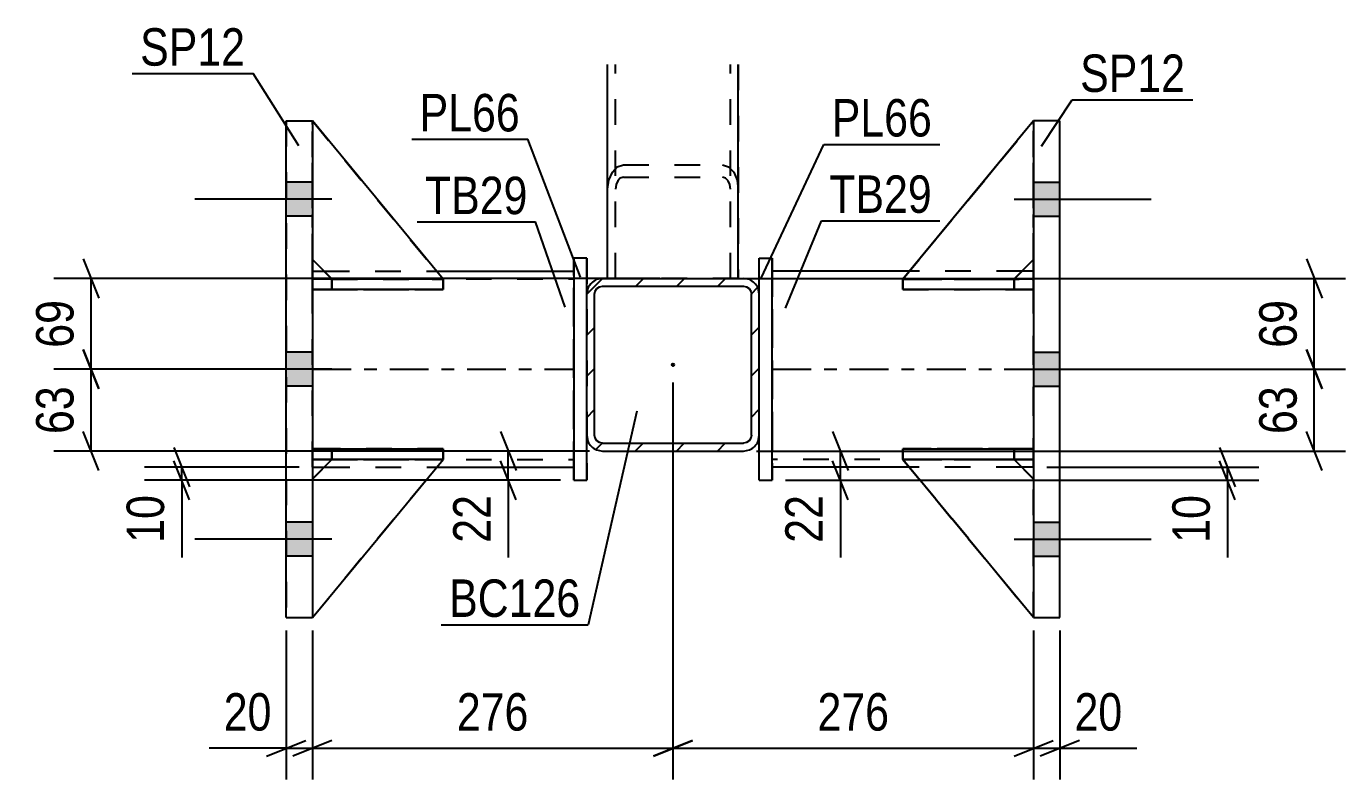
# Model space of a CAD drawing. Header units: millimetres. Extents: x 0 to 841, y 0 to 594.
# Drawn here: x 178.8 to 279.8, y 113.8 to 171.4 of the extents above; entities that cross this region are included whole.
import ezdxf

# ---------------------------------------------------------------- set-up
doc = ezdxf.new("R2010")
doc.units = ezdxf.units.MM
doc.linetypes.add('DXK_LINE_DOT2', pattern=[3.9198, 1.9599, -1.9599])
doc.linetypes.add('DXK_LINE_DOT3', pattern=[5.9187, 2.979, -0.9799, 0.9799, -0.9799])
doc.styles.add('Arial Narrow', font='ARIALN.TTF', dxfattribs={"height": 0.2})

# ---------------------------------------------------------------- blocks, each defined once
blk = doc.blocks.new('Part-283124494-6328 - 6255')
at = {"color": 2, "linetype": 'Continuous'}
for p, q in [((234.9, 153.66), (234.9, 153.66)), ((234.9, 153.66), (235.9, 153.66)), ((234.9, 150.91), (234.9, 153.66)), ((235.9, 153.66), (235.9, 153.66)), ((235.9, 136.66), (235.9, 153.66)), ((234.9, 136.66), (234.9, 140.1)), ((234.9, 136.66), (235.9, 136.66)), ((235.9, 136.66), (235.9, 136.66))]:
    blk.add_line(p, q, dxfattribs=at)
at = {"color": 7, "linetype": 'DXK_LINE_DOT2'}
for p, q in [((234.9, 136.66), (234.9, 153.66)), ((235.9, 153.66), (235.9, 136.66)), ((234.9, 140.1), (234.9, 150.91)), ((235.9, 136.66), (235.9, 136.66))]:
    blk.add_line(p, q, dxfattribs=at)
blk = doc.blocks.new('Part-283124494-6384 - 6255')
at = {"color": 2, "linetype": 'Continuous'}
for p, q in [((223.3, 152.1), (223.3, 168.46)), ((233.3, 152.1), (233.3, 168.46))]:
    blk.add_line(p, q, dxfattribs=at)
at = {"color": 7, "linetype": 'DXK_LINE_DOT2'}
for p, q in [((223.9, 152.1), (223.9, 168.46)), ((232.7, 152.1), (232.7, 168.46)), ((223.66, 160.24), (224.04, 160.64)), ((224.04, 160.64), (224.5, 160.78)), ((224.5, 160.78), (232.1, 160.78)), ((232.1, 160.78), (232.56, 160.64)), ((232.56, 160.64), (232.95, 160.24)), ((223.3, 158.92), (223.39, 159.63)), ((223.39, 159.63), (223.66, 160.24)), ((224.08, 159.58), (223.95, 159.28)), ((224.27, 159.78), (224.08, 159.58)), ((224.5, 159.85), (224.27, 159.78)), ((224.5, 159.85), (232.1, 159.85)), ((232.33, 159.78), (232.1, 159.85)), ((232.53, 159.58), (232.33, 159.78)), ((232.66, 159.28), (232.53, 159.58)), ((232.95, 160.24), (233.21, 159.63)), ((233.21, 159.63), (233.3, 158.92)), ((223.95, 159.28), (223.9, 158.92)), ((232.7, 158.92), (232.66, 159.28)), ((223.3, 152.1), (233.3, 152.1))]:
    blk.add_line(p, q, dxfattribs=at)
blk = doc.blocks.new('Bolt-283124494-6320 - 6255')
at = {"linetype": 'Continuous'}
for points in [[(257.9, 156.86), (257.9, 159.46), (255.9, 159.46), (255.9, 156.86)], [(257.9, 156.86), (257.9, 159.46), (255.9, 159.46), (255.9, 156.86)], [(257.9, 156.86), (257.9, 159.46), (255.9, 159.46), (255.9, 156.86)], [(257.9, 143.86), (257.9, 146.46), (255.9, 146.46), (255.9, 143.86)], [(257.9, 143.86), (257.9, 146.46), (255.9, 146.46), (255.9, 143.86)], [(257.9, 130.86), (257.9, 133.46), (255.9, 133.46), (255.9, 130.86)], [(257.9, 130.86), (257.9, 133.46), (255.9, 133.46), (255.9, 130.86)], [(257.9, 130.86), (257.9, 133.46), (255.9, 133.46), (255.9, 130.86)]]:
    blk.add_hatch(color=1, dxfattribs=at).paths.add_polyline_path(points)
at = {"color": 1, "linetype": 'Continuous'}
for p, q in [((255.9, 159.46), (257.9, 159.46)), ((255.9, 159.46), (257.9, 159.46)), ((255.9, 159.46), (257.9, 159.46)), ((254.4, 158.16), (264.9, 158.16)), ((254.4, 158.16), (264.9, 158.16)), ((254.4, 158.16), (264.9, 158.16)), ((255.9, 156.86), (257.9, 156.86)), ((255.9, 156.86), (257.9, 156.86)), ((255.9, 156.86), (257.9, 156.86)), ((255.9, 146.46), (257.9, 146.46)), ((255.9, 146.46), (257.9, 146.46)), ((254.4, 145.16), (264.9, 145.16)), ((254.4, 145.16), (264.9, 145.16)), ((255.9, 143.86), (257.9, 143.86)), ((255.9, 143.86), (257.9, 143.86)), ((255.9, 133.46), (257.9, 133.46)), ((255.9, 133.46), (257.9, 133.46)), ((255.9, 133.46), (257.9, 133.46)), ((254.4, 132.16), (264.9, 132.16)), ((254.4, 132.16), (264.9, 132.16)), ((254.4, 132.16), (264.9, 132.16)), ((255.9, 130.86), (257.9, 130.86)), ((255.9, 130.86), (257.9, 130.86)), ((255.9, 130.86), (257.9, 130.86))]:
    blk.add_line(p, q, dxfattribs=at)
blk = doc.blocks.new('Part-283124494-6442 - 6255')
at = {"color": 7, "linetype": 'DXK_LINE_DOT2'}
for p, q in [((202.2, 138.25), (200.7, 136.75)), ((200.7, 126.16), (210.7, 138.25)), ((200.7, 136.75), (202.2, 138.25)), ((200.7, 126.16), (210.7, 138.25)), ((210.7, 138.25), (202.2, 138.25)), ((202.2, 138.25), (202.2, 138.25)), ((202.2, 138.25), (210.7, 138.25)), ((210.7, 138.25), (210.7, 138.25)), ((200.7, 136.75), (200.7, 126.16))]:
    blk.add_line(p, q, dxfattribs=at)
at = {"color": 7, "linetype": 'DXK_LINE_DOT3'}
for p, q in [((210.7, 138.25), (200.7, 138.25)), ((200.7, 138.25), (200.7, 126.16))]:
    blk.add_line(p, q, dxfattribs=at)
blk = doc.blocks.new('Bolt-283124494-6321 - 6255')
at = {"linetype": 'Continuous'}
for points in [[(200.7, 156.86), (200.7, 159.46), (198.7, 159.46), (198.7, 156.86)], [(200.7, 156.86), (200.7, 159.46), (198.7, 159.46), (198.7, 156.86)], [(200.7, 156.86), (200.7, 159.46), (198.7, 159.46), (198.7, 156.86)], [(200.7, 143.86), (200.7, 146.46), (198.7, 146.46), (198.7, 143.86)], [(200.7, 143.86), (200.7, 146.46), (198.7, 146.46), (198.7, 143.86)], [(200.7, 130.86), (200.7, 133.46), (198.7, 133.46), (198.7, 130.86)], [(200.7, 130.86), (200.7, 133.46), (198.7, 133.46), (198.7, 130.86)], [(200.7, 130.86), (200.7, 133.46), (198.7, 133.46), (198.7, 130.86)]]:
    blk.add_hatch(color=1, dxfattribs=at).paths.add_polyline_path(points)
at = {"color": 1, "linetype": 'Continuous'}
for p, q in [((200.7, 159.46), (198.7, 159.46)), ((200.7, 159.46), (198.7, 159.46)), ((200.7, 159.46), (198.7, 159.46)), ((202.2, 158.16), (191.7, 158.16)), ((202.2, 158.16), (191.7, 158.16)), ((202.2, 158.16), (191.7, 158.16)), ((200.7, 156.86), (198.7, 156.86)), ((200.7, 156.86), (198.7, 156.86)), ((200.7, 156.86), (198.7, 156.86)), ((200.7, 146.46), (198.7, 146.46)), ((200.7, 146.46), (198.7, 146.46)), ((202.2, 145.16), (191.7, 145.16)), ((202.2, 145.16), (191.7, 145.16)), ((200.7, 143.86), (198.7, 143.86)), ((200.7, 143.86), (198.7, 143.86)), ((200.7, 133.46), (198.7, 133.46)), ((200.7, 133.46), (198.7, 133.46)), ((200.7, 133.46), (198.7, 133.46)), ((202.2, 132.16), (191.7, 132.16)), ((202.2, 132.16), (191.7, 132.16)), ((202.2, 132.16), (191.7, 132.16)), ((200.7, 130.86), (198.7, 130.86)), ((200.7, 130.86), (198.7, 130.86)), ((200.7, 130.86), (198.7, 130.86))]:
    blk.add_line(p, q, dxfattribs=at)
blk = doc.blocks.new('Part-283124494-6388 - 6255')
at = {"color": 2, "linetype": 'Continuous'}
for p, q in [((245.9, 139.06), (255.9, 139.06)), ((245.9, 139.06), (245.9, 138.26)), ((255.9, 139.06), (255.9, 139.06)), ((255.9, 139.06), (255.9, 138.26)), ((255.9, 138.26), (245.9, 138.26)), ((255.9, 138.26), (255.9, 138.26))]:
    blk.add_line(p, q, dxfattribs=at)
at = {"color": 7, "linetype": 'DXK_LINE_DOT2'}
for p, q in [((254.4, 139.06), (245.9, 139.06)), ((255.9, 139.06), (254.4, 139.06)), ((254.4, 139.06), (254.4, 138.26)), ((255.9, 139.06), (255.9, 138.26)), ((245.9, 138.26), (254.4, 138.26)), ((254.4, 138.26), (255.9, 138.26))]:
    blk.add_line(p, q, dxfattribs=at)
blk = doc.blocks.new('Part-283124494-6333 - 6255')
at = {"color": 2, "linetype": 'Continuous'}
for p, q in [((220.7, 153.66), (220.7, 153.66)), ((221.7, 153.66), (220.7, 153.66)), ((220.7, 153.66), (220.7, 136.66)), ((221.7, 153.66), (221.7, 153.66)), ((221.7, 150.9), (221.7, 153.66)), ((221.7, 136.66), (221.7, 140.11)), ((220.7, 136.66), (220.7, 136.66)), ((220.7, 136.66), (221.7, 136.66)), ((221.7, 136.66), (221.7, 136.66))]:
    blk.add_line(p, q, dxfattribs=at)
at = {"color": 7, "linetype": 'DXK_LINE_DOT2'}
for p, q in [((220.7, 136.66), (220.7, 153.66)), ((221.7, 153.66), (221.7, 136.66)), ((221.7, 140.11), (221.7, 150.9))]:
    blk.add_line(p, q, dxfattribs=at)
blk = doc.blocks.new('Part-283124494-6409 - 6255')
at = {"color": 2, "linetype": 'Continuous'}
for p, q in [((200.7, 138.26), (200.7, 139.06)), ((200.7, 139.06), (210.7, 139.06)), ((200.7, 139.06), (200.7, 139.06)), ((210.7, 138.26), (210.7, 139.06)), ((210.7, 138.26), (200.7, 138.26)), ((200.7, 138.26), (200.7, 138.26))]:
    blk.add_line(p, q, dxfattribs=at)
at = {"color": 7, "linetype": 'DXK_LINE_DOT2'}
for p, q in [((200.7, 138.26), (200.7, 139.06)), ((202.2, 139.06), (200.7, 139.06)), ((202.2, 138.26), (202.2, 139.06)), ((210.7, 139.06), (202.2, 139.06)), ((200.7, 138.26), (202.2, 138.26)), ((202.2, 138.26), (210.7, 138.26))]:
    blk.add_line(p, q, dxfattribs=at)
blk = doc.blocks.new('Part-283124494-6338 - 6255')
at = {"color": 2, "linetype": 'Continuous'}
for p, q in [((200.7, 152.66), (201.59, 152.66)), ((210.2, 152.66), (220.7, 152.66)), ((200.7, 137.66), (201.61, 137.66)), ((210.21, 137.66), (220.7, 137.66))]:
    blk.add_line(p, q, dxfattribs=at)
at = {"color": 7, "linetype": 'DXK_LINE_DOT2'}
for p, q in [((200.7, 152.66), (200.7, 152.66)), ((200.7, 152.66), (200.7, 137.66)), ((200.7, 137.66), (200.7, 152.66)), ((201.59, 152.66), (210.2, 152.66)), ((220.7, 152.66), (220.7, 152.66)), ((220.7, 152.66), (220.7, 137.66)), ((220.7, 137.66), (220.7, 152.66)), ((200.7, 152.06), (200.7, 152.06)), ((200.7, 152.06), (220.7, 152.06)), ((200.7, 138.26), (200.7, 138.26)), ((200.7, 138.26), (220.7, 138.26)), ((200.7, 137.66), (200.7, 137.66)), ((201.61, 137.66), (210.21, 137.66)), ((220.7, 137.66), (220.7, 137.66)), ((220.7, 137.66), (220.7, 137.66))]:
    blk.add_line(p, q, dxfattribs=at)
at = {"color": 7, "linetype": 'DXK_LINE_DOT3'}
blk.add_line((200.7, 145.16), (220.7, 145.16), dxfattribs=at)
blk = doc.blocks.new('Part-283124494-6413 - 6255')
at = {"color": 7, "linetype": 'DXK_LINE_DOT2'}
for p, q in [((255.9, 164.16), (245.9, 152.05)), ((245.9, 152.05), (255.9, 164.16)), ((255.9, 153.55), (255.9, 164.16)), ((254.4, 152.05), (255.9, 153.55)), ((254.4, 152.05), (255.9, 153.55)), ((245.9, 152.05), (254.4, 152.05)), ((245.9, 152.05), (245.9, 152.05)), ((254.4, 152.05), (245.9, 152.05)), ((254.4, 152.05), (254.4, 152.05))]:
    blk.add_line(p, q, dxfattribs=at)
at = {"color": 7, "linetype": 'DXK_LINE_DOT3'}
for p, q in [((255.9, 152.05), (255.9, 164.16)), ((245.9, 152.05), (255.9, 152.05))]:
    blk.add_line(p, q, dxfattribs=at)
blk = doc.blocks.new('Part-283124494-6346 - 6255')
at = {"color": 2, "linetype": 'Continuous'}
for p, q in [((257.9, 164.16), (255.9, 164.16)), ((255.9, 164.16), (255.9, 126.16)), ((257.9, 126.16), (257.9, 164.16)), ((255.9, 126.16), (257.9, 126.16))]:
    blk.add_line(p, q, dxfattribs=at)
at = {"color": 7, "linetype": 'DXK_LINE_DOT2'}
for p, q in [((255.9, 126.16), (255.9, 164.16)), ((257.9, 126.16), (257.9, 164.16))]:
    blk.add_line(p, q, dxfattribs=at)
blk = doc.blocks.new('Part-283124494-6351 - 6255')
at = {"color": 2, "linetype": 'Continuous'}
for p, q in [((198.7, 164.16), (198.7, 164.16)), ((198.7, 164.16), (200.7, 164.16)), ((198.7, 126.16), (198.7, 164.16)), ((200.7, 164.16), (200.7, 126.16)), ((198.7, 126.16), (198.7, 126.16)), ((198.7, 126.16), (200.7, 126.16))]:
    blk.add_line(p, q, dxfattribs=at)
at = {"color": 7, "linetype": 'DXK_LINE_DOT2'}
for p, q in [((198.7, 164.16), (198.7, 126.16)), ((200.7, 164.16), (200.7, 126.16))]:
    blk.add_line(p, q, dxfattribs=at)
blk = doc.blocks.new('Part-283124494-6353 - 6255')
at = {"color": 2, "linetype": 'Continuous'}
for p, q in [((245.9, 138.25), (245.9, 138.25)), ((254.4, 138.25), (245.9, 138.25)), ((255.9, 126.16), (245.9, 138.25)), ((254.4, 138.25), (254.4, 138.25)), ((254.4, 138.25), (255.9, 136.75))]:
    blk.add_line(p, q, dxfattribs=at)
at = {"color": 7, "linetype": 'DXK_LINE_DOT2'}
for p, q in [((245.9, 138.25), (254.4, 138.25)), ((255.9, 126.16), (245.9, 138.25)), ((254.4, 138.25), (255.9, 136.75)), ((255.9, 136.75), (255.9, 126.16))]:
    blk.add_line(p, q, dxfattribs=at)
blk = doc.blocks.new('Part-283124494-6439 - 6255')
at = {"color": 7, "linetype": 'DXK_LINE_DOT2'}
for p, q in [((200.7, 153.55), (200.7, 164.16)), ((200.7, 164.16), (210.7, 152.05)), ((200.7, 164.16), (210.7, 152.05)), ((202.2, 152.05), (200.7, 153.55)), ((200.7, 153.55), (202.2, 152.05)), ((210.7, 152.05), (202.2, 152.05)), ((202.2, 152.05), (202.2, 152.05)), ((202.2, 152.05), (210.7, 152.05)), ((210.7, 152.05), (210.7, 152.05))]:
    blk.add_line(p, q, dxfattribs=at)
at = {"color": 7, "linetype": 'DXK_LINE_DOT3'}
for p, q in [((200.7, 152.05), (200.7, 164.16)), ((210.7, 152.05), (200.7, 152.05))]:
    blk.add_line(p, q, dxfattribs=at)
blk = doc.blocks.new('Part-283124494-6360 - 6255')
at = {"color": 2, "linetype": 'Continuous'}
for p, q in [((246.41, 152.66), (235.9, 152.66)), ((255.9, 152.66), (255.01, 152.66)), ((246.39, 137.66), (235.9, 137.66)), ((255.9, 137.66), (254.99, 137.66))]:
    blk.add_line(p, q, dxfattribs=at)
at = {"color": 7, "linetype": 'DXK_LINE_DOT2'}
for p, q in [((235.9, 152.66), (235.9, 152.66)), ((235.9, 152.66), (235.9, 137.66)), ((235.9, 137.66), (235.9, 152.66)), ((255.01, 152.66), (246.41, 152.66)), ((255.9, 152.66), (255.9, 152.66)), ((255.9, 152.66), (255.9, 152.66)), ((255.9, 152.66), (255.9, 137.66)), ((255.9, 137.66), (255.9, 152.66)), ((235.9, 152.06), (235.9, 152.06)), ((255.9, 152.06), (235.9, 152.06)), ((235.9, 138.26), (235.9, 138.26)), ((255.9, 138.26), (235.9, 138.26)), ((235.9, 137.66), (235.9, 137.66)), ((254.99, 137.66), (246.39, 137.66)), ((255.9, 137.66), (255.9, 137.66)), ((255.9, 137.66), (255.9, 137.66))]:
    blk.add_line(p, q, dxfattribs=at)
at = {"color": 7, "linetype": 'DXK_LINE_DOT3'}
blk.add_line((235.9, 145.16), (255.9, 145.16), dxfattribs=at)
blk = doc.blocks.new('Part-283124494-6371 - 6255')
at = {"color": 7, "linetype": 'DXK_LINE_DOT2'}
for p, q in [((200.7, 152.06), (202.2, 152.06)), ((210.69, 152.06), (200.7, 152.06)), ((200.7, 152.06), (200.7, 152.06)), ((200.7, 152.06), (200.7, 151.26)), ((200.7, 152.06), (200.7, 151.26)), ((202.2, 152.06), (210.7, 152.06)), ((202.2, 152.06), (202.2, 151.26)), ((210.7, 152.06), (210.7, 151.26)), ((202.2, 151.26), (200.7, 151.26)), ((200.7, 151.26), (210.7, 151.26)), ((200.7, 151.26), (200.7, 151.26)), ((210.7, 151.26), (202.2, 151.26))]:
    blk.add_line(p, q, dxfattribs=at)
blk = doc.blocks.new('Part-283124494-6372 - 6255')
at = {"color": 7, "linetype": 'DXK_LINE_DOT2'}
for p, q in [((200.7, 139.06), (202.2, 139.06)), ((210.7, 139.06), (200.7, 139.06)), ((200.7, 139.06), (200.7, 139.06)), ((200.7, 139.06), (200.7, 138.26)), ((200.7, 139.06), (200.7, 138.26)), ((202.2, 139.06), (210.7, 139.06)), ((202.2, 139.06), (202.2, 138.26)), ((210.7, 139.06), (210.7, 138.26)), ((202.2, 138.26), (200.7, 138.26)), ((200.7, 138.26), (210.7, 138.26)), ((200.7, 138.26), (200.7, 138.26)), ((210.7, 138.26), (202.2, 138.26))]:
    blk.add_line(p, q, dxfattribs=at)
blk = doc.blocks.new('Part-283124494-6373 - 6255')
at = {"color": 2, "linetype": 'Continuous'}
for p, q in [((210.7, 152.05), (200.7, 164.16)), ((202.19, 152.06), (200.7, 153.55)), ((209.88, 152.05), (210.7, 152.05)), ((210.7, 152.05), (210.7, 152.05))]:
    blk.add_line(p, q, dxfattribs=at)
at = {"color": 7, "linetype": 'DXK_LINE_DOT2'}
for p, q in [((200.7, 153.55), (200.7, 164.16)), ((200.7, 164.16), (210.7, 152.05)), ((202.2, 152.05), (200.7, 153.55)), ((202.2, 152.05), (202.19, 152.06)), ((210.7, 152.05), (202.2, 152.05)), ((202.2, 152.05), (202.2, 152.05)), ((202.2, 152.05), (209.88, 152.05))]:
    blk.add_line(p, q, dxfattribs=at)
blk = doc.blocks.new('Part-283124494-6375 - 6255')
at = {"color": 2, "linetype": 'Continuous'}
for p, q in [((202.2, 138.25), (200.7, 136.75)), ((200.7, 126.16), (210.7, 138.25)), ((210.7, 138.25), (202.2, 138.25)), ((202.2, 138.25), (202.2, 138.25)), ((210.7, 138.25), (210.7, 138.25))]:
    blk.add_line(p, q, dxfattribs=at)
at = {"color": 7, "linetype": 'DXK_LINE_DOT2'}
for p, q in [((200.7, 136.75), (202.2, 138.25)), ((200.7, 126.16), (210.7, 138.25)), ((202.2, 138.25), (210.7, 138.25)), ((200.7, 136.75), (200.7, 126.16))]:
    blk.add_line(p, q, dxfattribs=at)
blk = doc.blocks.new('Part-283124494-6383 - 6255')
at = {"color": 7, "linetype": 'DXK_LINE_DOT2'}
for p, q in [((223.3, 152.1), (223.3, 168.46)), ((223.9, 152.1), (223.9, 168.46)), ((232.7, 152.1), (232.7, 168.46)), ((233.3, 168.46), (233.3, 152.1)), ((233.3, 152.1), (223.3, 152.1))]:
    blk.add_line(p, q, dxfattribs=at)
blk = doc.blocks.new('Part-283124494-6387 - 6255')
at = {"color": 2, "linetype": 'Continuous'}
for p, q in [((245.91, 152.06), (245.9, 152.06)), ((245.9, 152.06), (245.9, 151.26)), ((255.9, 152.06), (246.73, 152.06)), ((255.9, 152.06), (255.9, 152.06)), ((255.9, 152.06), (255.9, 151.26)), ((255.9, 151.26), (245.9, 151.26)), ((255.9, 151.26), (255.9, 151.26))]:
    blk.add_line(p, q, dxfattribs=at)
at = {"color": 7, "linetype": 'DXK_LINE_DOT2'}
for p, q in [((246.73, 152.06), (245.91, 152.06)), ((254.4, 152.06), (245.91, 152.06)), ((255.9, 152.06), (254.4, 152.06)), ((254.4, 152.06), (254.4, 151.26)), ((255.9, 152.06), (255.9, 151.26)), ((245.9, 151.26), (254.4, 151.26)), ((254.4, 151.26), (255.9, 151.26))]:
    blk.add_line(p, q, dxfattribs=at)
blk = doc.blocks.new('Part-283124494-6389 - 6255')
at = {"color": 7, "linetype": 'DXK_LINE_DOT2'}
for p, q in [((245.9, 151.26), (245.9, 152.06)), ((245.9, 152.06), (254.4, 152.06)), ((255.9, 152.06), (245.9, 152.06)), ((254.4, 151.26), (254.4, 152.06)), ((254.4, 152.06), (255.9, 152.06)), ((255.9, 151.26), (255.9, 152.06)), ((255.9, 151.26), (255.9, 152.06)), ((255.9, 152.06), (255.9, 152.06)), ((254.4, 151.26), (245.9, 151.26)), ((245.9, 151.26), (255.9, 151.26)), ((255.9, 151.26), (254.4, 151.26)), ((255.9, 151.26), (255.9, 151.26))]:
    blk.add_line(p, q, dxfattribs=at)
blk = doc.blocks.new('Part-283124494-6390 - 6255')
at = {"color": 7, "linetype": 'DXK_LINE_DOT2'}
for p, q in [((245.9, 138.26), (245.9, 139.06)), ((245.9, 139.06), (254.4, 139.06)), ((255.9, 139.06), (245.9, 139.06)), ((254.4, 138.26), (254.4, 139.06)), ((254.4, 139.06), (255.9, 139.06)), ((255.9, 138.26), (255.9, 139.06)), ((255.9, 138.26), (255.9, 139.06)), ((255.9, 139.06), (255.9, 139.06)), ((254.4, 138.26), (245.9, 138.26)), ((245.9, 138.26), (255.9, 138.26)), ((255.9, 138.26), (254.4, 138.26)), ((255.9, 138.26), (255.9, 138.26))]:
    blk.add_line(p, q, dxfattribs=at)
blk = doc.blocks.new('Part-283124494-6391 - 6255')
at = {"color": 2, "linetype": 'Continuous'}
for p, q in [((255.9, 164.16), (245.9, 152.05)), ((254.41, 152.06), (255.9, 153.55)), ((246.73, 152.05), (245.9, 152.05)), ((245.9, 152.05), (245.9, 152.05))]:
    blk.add_line(p, q, dxfattribs=at)
at = {"color": 7, "linetype": 'DXK_LINE_DOT2'}
for p, q in [((245.9, 152.05), (255.9, 164.16)), ((255.9, 153.55), (255.9, 164.16)), ((254.4, 152.05), (255.9, 153.55)), ((254.4, 152.05), (245.9, 152.05)), ((254.4, 152.05), (246.73, 152.05)), ((254.4, 152.05), (254.41, 152.06)), ((254.4, 152.05), (254.4, 152.05))]:
    blk.add_line(p, q, dxfattribs=at)
blk = doc.blocks.new('Part-283124494-6408 - 6255')
at = {"color": 2, "linetype": 'Continuous'}
for p, q in [((200.7, 151.26), (200.7, 152.06)), ((200.7, 152.06), (209.88, 152.06)), ((200.7, 152.06), (200.7, 152.06)), ((210.7, 152.06), (210.69, 152.06)), ((210.7, 151.26), (210.7, 152.06)), ((210.7, 151.26), (200.7, 151.26)), ((200.7, 151.26), (200.7, 151.26))]:
    blk.add_line(p, q, dxfattribs=at)
at = {"color": 7, "linetype": 'DXK_LINE_DOT2'}
for p, q in [((200.7, 151.26), (200.7, 152.06)), ((202.2, 152.06), (200.7, 152.06)), ((202.2, 151.26), (202.2, 152.06)), ((202.2, 152.06), (210.69, 152.06)), ((209.88, 152.06), (210.69, 152.06)), ((200.7, 151.26), (202.2, 151.26)), ((202.2, 151.26), (210.7, 151.26))]:
    blk.add_line(p, q, dxfattribs=at)
blk = doc.blocks.new('Part-283124494-6416 - 6255')
at = {"color": 7, "linetype": 'DXK_LINE_DOT2'}
for p, q in [((245.9, 138.25), (254.4, 138.25)), ((255.9, 126.16), (245.9, 138.25)), ((245.9, 138.25), (245.9, 138.25)), ((254.4, 138.25), (245.9, 138.25)), ((245.9, 138.25), (255.9, 126.16)), ((254.4, 138.25), (255.9, 136.75)), ((254.4, 138.25), (254.4, 138.25)), ((255.9, 136.75), (254.4, 138.25)), ((255.9, 136.75), (255.9, 126.16))]:
    blk.add_line(p, q, dxfattribs=at)
at = {"color": 7, "linetype": 'DXK_LINE_DOT3'}
for p, q in [((245.9, 138.25), (255.9, 138.25)), ((255.9, 138.25), (255.9, 126.16))]:
    blk.add_line(p, q, dxfattribs=at)
blk = doc.blocks.new('Part-283124494-6467 - 6255')
at = {"linetype": 'Continuous'}
h = blk.add_hatch(dxfattribs=at)
h.set_pattern_fill('', scale=0.7, style=0, pattern_type=0)
h.set_pattern_definition([(45, (222.9036, 152.1027), (-1.57154, 1.57154), [])])
h.paths.add_polyline_path([(233.7, 152.1), (222.9, 152.1), (222.44, 152.01), (222.06, 151.75), (221.79, 151.36), (221.7, 150.9), (221.7, 140.1), (221.79, 139.64), (222.06, 139.25), (222.44, 138.99), (222.9, 138.9), (233.7, 138.9), (234.16, 138.99), (234.55, 139.25), (234.81, 139.64), (234.9, 140.1), (234.9, 150.9), (234.81, 151.36), (234.55, 151.75), (234.16, 152.01)])
h.paths.add_polyline_path([(234.26, 151.13), (234.3, 150.9), (234.3, 140.1), (234.26, 139.87), (234.13, 139.68), (233.93, 139.55), (233.7, 139.5), (222.9, 139.5), (222.67, 139.55), (222.48, 139.68), (222.35, 139.87), (222.3, 140.1), (222.3, 150.9), (222.35, 151.13), (222.48, 151.33), (222.67, 151.46), (222.9, 151.5), (233.7, 151.5), (233.93, 151.46), (234.13, 151.33)])
blk.add_hatch(color=30, dxfattribs=at).paths.add_polyline_path([(228.3, 145.4, -1), (228.3, 145.6, -1)])
at = {"color": 2, "linetype": 'Continuous'}
for p, q in [((222.9, 152.1), (222.44, 152.01)), ((222.48, 151.33), (222.67, 151.46)), ((222.67, 151.46), (222.9, 151.5)), ((222.9, 152.1), (233.7, 152.1)), ((222.9, 151.5), (233.7, 151.5)), ((234.16, 152.01), (233.7, 152.1)), ((233.7, 151.5), (233.93, 151.46)), ((233.93, 151.46), (234.13, 151.33)), ((221.79, 151.36), (221.7, 150.9)), ((221.7, 140.1), (221.7, 150.9)), ((222.3, 150.9), (222.35, 151.13)), ((222.3, 140.1), (222.3, 150.9)), ((222.35, 151.13), (222.48, 151.33)), ((234.13, 151.33), (234.26, 151.13)), ((234.26, 151.13), (234.3, 150.9)), ((234.3, 140.1), (234.3, 150.9)), ((234.9, 150.9), (234.81, 151.36)), ((234.9, 140.1), (234.9, 150.9)), ((221.7, 140.1), (221.79, 139.64)), ((222.35, 139.87), (222.3, 140.1)), ((222.48, 139.68), (222.35, 139.87)), ((222.67, 139.55), (222.48, 139.68)), ((222.9, 139.5), (222.67, 139.55)), ((222.9, 139.5), (233.7, 139.5)), ((233.93, 139.55), (233.7, 139.5)), ((234.13, 139.68), (233.93, 139.55)), ((234.26, 139.87), (234.13, 139.68)), ((234.3, 140.1), (234.26, 139.87)), ((234.81, 139.64), (234.9, 140.1)), ((222.44, 138.99), (222.9, 138.9)), ((222.9, 138.9), (233.7, 138.9)), ((233.7, 138.9), (234.16, 138.99))]:
    blk.add_line(p, q, dxfattribs=at)
at = {"color": 7, "linetype": 'DXK_LINE_DOT3'}
blk.add_line((228.3, 145.5), (228.3, 145.5), dxfattribs=at)
at = {"color": 30, "linetype": 'DXK_LINE_DOT3'}
blk.add_line((228.3, 145.5), (228.3, 145.5), dxfattribs=at)
at = {"color": 30, "linetype": 'Continuous'}
blk.add_circle((228.3, 145.5), 0.1, dxfattribs=at)
at = {"color": 2, "linetype": 'Continuous'}
for centre, start, end in [((222.9, 150.9), 112.5, 157.5), ((233.7, 150.9), 22.5, 67.5), ((222.9, 140.1), 202.5, 247.5), ((233.7, 140.1), 292.5, 337.5)]:
    blk.add_arc(centre, 1.2, start, end, dxfattribs=at)
blk = doc.blocks.new('StraightDimension-283124494-6541 - 6255')
at = {"color": 7, "linetype": 'Continuous'}
for p, q in [((183.17, 146.66), (184.37, 143.66)), ((191.85, 145.16), (180.92, 145.16)), ((183.77, 138.9), (183.77, 145.16)), ((184.37, 137.4), (183.17, 140.4)), ((221.9, 138.9), (180.92, 138.9))]:
    blk.add_line(p, q, dxfattribs=at)
at = {"color": 0}
blk.add_wipeout([(183.02, 144.46), (178.82, 144.46), (178.82, 139.6), (183.02, 139.6)], dxfattribs=at)
at = {"color": 3, "style": 'Arial Narrow'}
blk.add_text('63', height=2.863, rotation=90.0002, dxfattribs=at).set_placement((182.42, 140.2))
blk = doc.blocks.new('StraightDimension-283124494-6476 - 6255')
at = {"color": 7, "linetype": 'Continuous'}
for p, q in [((270.13, 139.16), (271.33, 136.16)), ((256.9, 137.66), (273.13, 137.66)), ((271.33, 135.16), (270.13, 138.16)), ((270.73, 136.66), (270.73, 137.66)), ((236.9, 136.66), (273.13, 136.66)), ((270.73, 136.66), (270.73, 130.76)), ((270.73, 136.66), (270.73, 130.76))]:
    blk.add_line(p, q, dxfattribs=at)
at = {"color": 0}
blk.add_wipeout([(269.98, 136.14), (265.78, 136.14), (265.78, 131.28), (269.98, 131.28)], dxfattribs=at)
at = {"color": 3, "style": 'Arial Narrow'}
blk.add_text('10', height=2.863, rotation=90.0002, dxfattribs=at).set_placement((269.38, 131.88))
blk = doc.blocks.new('StraightDimension-283124494-6483 - 6255')
at = {"color": 7, "linetype": 'Continuous'}
for p, q in [((190.1, 139.16), (191.3, 136.16)), ((199.7, 137.66), (187.85, 137.66)), ((191.3, 135.16), (190.1, 138.16)), ((190.7, 136.66), (190.7, 137.66)), ((219.7, 136.66), (187.85, 136.66)), ((190.7, 136.66), (190.7, 130.76)), ((190.7, 136.66), (190.7, 130.76))]:
    blk.add_line(p, q, dxfattribs=at)
at = {"color": 0}
blk.add_wipeout([(189.95, 136.14), (185.75, 136.14), (185.75, 131.28), (189.95, 131.28)], dxfattribs=at)
at = {"color": 3, "style": 'Arial Narrow'}
blk.add_text('10', height=2.863, rotation=90.0002, dxfattribs=at).set_placement((189.35, 131.88))
blk = doc.blocks.new('StraightDimension-283124494-6525 - 6255')
at = {"color": 7, "linetype": 'Continuous'}
for p, q in [((276.78, 153.6), (277.98, 150.6)), ((229.3, 152.1), (279.78, 152.1)), ((277.38, 145.16), (277.38, 152.1)), ((277.98, 143.66), (276.78, 146.66)), ((264.24, 145.16), (279.78, 145.16))]:
    blk.add_line(p, q, dxfattribs=at)
at = {"color": 0}
blk.add_wipeout([(276.63, 151.06), (272.43, 151.06), (272.43, 146.2), (276.63, 146.2)], dxfattribs=at)
at = {"color": 3, "style": 'Arial Narrow'}
blk.add_text('69', height=2.863, rotation=90.0002, dxfattribs=at).set_placement((276.03, 146.8))
blk = doc.blocks.new('StraightDimension-283124494-6554 - 6255')
at = {"color": 7, "linetype": 'Continuous'}
for p, q in [((183.17, 153.6), (184.37, 150.6)), ((227.3, 152.1), (180.92, 152.1)), ((183.77, 145.16), (183.77, 152.1)), ((184.37, 143.66), (183.17, 146.66)), ((191.85, 145.16), (180.92, 145.16))]:
    blk.add_line(p, q, dxfattribs=at)
at = {"color": 0}
blk.add_wipeout([(183.02, 151.06), (178.82, 151.06), (178.82, 146.2), (183.02, 146.2)], dxfattribs=at)
at = {"color": 3, "style": 'Arial Narrow'}
blk.add_text('69', height=2.863, rotation=90.0002, dxfattribs=at).set_placement((182.42, 146.8))
blk = doc.blocks.new('StraightDimension-283124494-6490 - 6255')
at = {"color": 7, "linetype": 'Continuous'}
for p, q in [((240.51, 140.4), (241.71, 137.4)), ((234.7, 138.9), (243.51, 138.9)), ((241.11, 136.66), (241.11, 138.9)), ((241.71, 135.16), (240.51, 138.16)), ((236.9, 136.66), (243.51, 136.66)), ((241.11, 136.66), (241.11, 130.76)), ((241.11, 136.66), (241.11, 130.76))]:
    blk.add_line(p, q, dxfattribs=at)
at = {"color": 0}
blk.add_wipeout([(240.36, 136.14), (236.16, 136.14), (236.16, 131.28), (240.36, 131.28)], dxfattribs=at)
at = {"color": 3, "style": 'Arial Narrow'}
blk.add_text('22', height=2.863, rotation=90.0002, dxfattribs=at).set_placement((239.76, 131.88))
blk = doc.blocks.new('StraightDimension-283124494-15896 - 6255')
at = {"color": 7, "linetype": 'Continuous'}
for p, q in [((228.3, 144.15), (228.3, 113.76)), ((200.7, 125.16), (200.7, 113.76)), ((202.2, 116.76), (199.2, 115.56)), ((200.7, 116.16), (228.3, 116.16)), ((226.8, 115.56), (229.8, 116.76))]:
    blk.add_line(p, q, dxfattribs=at)
at = {"color": 0}
blk.add_wipeout([(217.85, 116.91), (217.85, 121.11), (211.16, 121.11), (211.16, 116.91)], dxfattribs=at)
at = {"color": 3, "style": 'Arial Narrow'}
blk.add_text('276', height=2.863, dxfattribs=at).set_placement((211.76, 117.51))
blk = doc.blocks.new('StraightDimension-283124494-6501 - 6255')
at = {"color": 7, "linetype": 'Continuous'}
for p, q in [((215.09, 140.4), (216.29, 137.4)), ((221.9, 138.9), (212.84, 138.9)), ((215.69, 136.66), (215.69, 138.9)), ((216.29, 135.16), (215.09, 138.16)), ((219.7, 136.66), (212.84, 136.66)), ((215.69, 136.66), (215.69, 130.76)), ((215.69, 136.66), (215.69, 130.76))]:
    blk.add_line(p, q, dxfattribs=at)
at = {"color": 0}
blk.add_wipeout([(214.94, 136.14), (210.74, 136.14), (210.74, 131.28), (214.94, 131.28)], dxfattribs=at)
at = {"color": 3, "style": 'Arial Narrow'}
blk.add_text('22', height=2.863, rotation=90.0002, dxfattribs=at).set_placement((214.34, 131.88))
blk = doc.blocks.new('StraightDimension-283124494-6512 - 6255')
at = {"color": 7, "linetype": 'Continuous'}
for p, q in [((276.78, 146.66), (277.98, 143.66)), ((264.24, 145.16), (279.78, 145.16)), ((277.38, 138.9), (277.38, 145.16)), ((277.98, 137.4), (276.78, 140.4)), ((234.7, 138.9), (279.78, 138.9))]:
    blk.add_line(p, q, dxfattribs=at)
at = {"color": 0}
blk.add_wipeout([(276.63, 144.46), (272.43, 144.46), (272.43, 139.6), (276.63, 139.6)], dxfattribs=at)
at = {"color": 3, "style": 'Arial Narrow'}
blk.add_text('63', height=2.863, rotation=90.0002, dxfattribs=at).set_placement((276.03, 140.2))
blk = doc.blocks.new('StraightDimension-283124494-15894 - 6255')
at = {"color": 7, "linetype": 'Continuous'}
for p, q in [((255.9, 125.16), (255.9, 113.76)), ((257.9, 125.16), (257.9, 113.76)), ((254.4, 115.56), (257.4, 116.76)), ((255.9, 116.16), (257.9, 116.16)), ((259.4, 116.76), (256.4, 115.56)), ((257.9, 116.16), (263.81, 116.16)), ((257.9, 116.16), (263.81, 116.16))]:
    blk.add_line(p, q, dxfattribs=at)
at = {"color": 0}
blk.add_wipeout([(263.28, 116.91), (263.28, 121.11), (258.43, 121.11), (258.43, 116.91)], dxfattribs=at)
at = {"color": 3, "style": 'Arial Narrow'}
blk.add_text('20', height=2.863, dxfattribs=at).set_placement((259.03, 117.51))
blk = doc.blocks.new('StraightDimension-283124494-15895 - 6255')
at = {"color": 7, "linetype": 'Continuous'}
for p, q in [((228.3, 144.15), (228.3, 113.76)), ((255.9, 125.16), (255.9, 113.76)), ((229.8, 116.76), (226.8, 115.56)), ((228.3, 116.16), (255.9, 116.16)), ((254.4, 115.56), (257.4, 116.76))]:
    blk.add_line(p, q, dxfattribs=at)
at = {"color": 0}
blk.add_wipeout([(245.45, 116.91), (245.45, 121.11), (238.76, 121.11), (238.76, 116.91)], dxfattribs=at)
at = {"color": 3, "style": 'Arial Narrow'}
blk.add_text('276', height=2.863, dxfattribs=at).set_placement((239.36, 117.51))
blk = doc.blocks.new('StraightDimension-283124494-15897 - 6255')
at = {"color": 7, "linetype": 'Continuous'}
for p, q in [((198.7, 125.16), (198.7, 113.76)), ((200.7, 125.16), (200.7, 113.76)), ((198.7, 116.16), (192.8, 116.16)), ((198.7, 116.16), (192.8, 116.16)), ((197.2, 115.56), (200.2, 116.76)), ((198.7, 116.16), (200.7, 116.16)), ((202.2, 116.76), (199.2, 115.56))]:
    blk.add_line(p, q, dxfattribs=at)
at = {"color": 0}
blk.add_wipeout([(198.18, 116.91), (198.18, 121.11), (193.32, 121.11), (193.32, 116.91)], dxfattribs=at)
at = {"color": 3, "style": 'Arial Narrow'}
blk.add_text('20', height=2.863, dxfattribs=at).set_placement((193.92, 117.51))
blk = doc.blocks.new('Mark-283124494-6463 - 6255')
at = {"color": 30, "linetype": 'Continuous'}
for p in [(225.53, 141.96), (210.57, 125.61)]:
    blk.add_line(p, (221.82, 125.61), dxfattribs=at)
at = {"color": 0}
blk.add_wipeout([(221.22, 126.21), (221.22, 129.21), (211.17, 129.21), (211.17, 126.21)], dxfattribs=at)
blk.add_wipeout([(221.22, 126.21), (221.22, 129.21), (211.17, 129.21), (211.17, 126.21)], dxfattribs=at)
at = {"color": 3, "style": 'Arial Narrow'}
blk.add_text('BC126', height=2.863, dxfattribs=at).set_placement((211.17, 126.21))
blk = doc.blocks.new('Mark-283124494-6329 - 6255')
at = {"color": 30, "linetype": 'Continuous'}
for p in [(208.31, 162.75), (221.21, 152.21)]:
    blk.add_line(p, (217.19, 162.75), dxfattribs=at)
at = {"color": 0}
blk.add_wipeout([(216.59, 163.35), (216.59, 166.35), (208.91, 166.35), (208.91, 163.35)], dxfattribs=at)
blk.add_wipeout([(216.59, 163.35), (216.59, 166.35), (208.91, 166.35), (208.91, 163.35)], dxfattribs=at)
at = {"color": 3, "style": 'Arial Narrow'}
blk.add_text('PL66', height=2.863, dxfattribs=at).set_placement((208.91, 163.35))
blk = doc.blocks.new('Mark-283124494-6324 - 6255')
at = {"color": 30, "linetype": 'Continuous'}
for p, q in [((235.06, 152.12), (239.85, 162.36)), ((239.85, 162.36), (248.73, 162.36))]:
    blk.add_line(p, q, dxfattribs=at)
at = {"color": 0}
blk.add_wipeout([(248.13, 162.96), (248.13, 165.96), (240.45, 165.96), (240.45, 162.96)], dxfattribs=at)
blk.add_wipeout([(248.13, 162.96), (248.13, 165.96), (240.45, 165.96), (240.45, 162.96)], dxfattribs=at)
at = {"color": 3, "style": 'Arial Narrow'}
blk.add_text('PL66', height=2.863, dxfattribs=at).set_placement((240.45, 162.96))
blk = doc.blocks.new('Mark-283124494-6334 - 6255')
at = {"color": 30, "linetype": 'Continuous'}
for p in [(208.72, 156.42), (220.04, 149.91)]:
    blk.add_line(p, (217.78, 156.42), dxfattribs=at)
at = {"color": 0}
blk.add_wipeout([(217.18, 157.02), (217.18, 160.02), (209.32, 160.02), (209.32, 157.02)], dxfattribs=at)
blk.add_wipeout([(217.18, 157.02), (217.18, 160.02), (209.32, 160.02), (209.32, 157.02)], dxfattribs=at)
at = {"color": 3, "style": 'Arial Narrow'}
blk.add_text('TB29', height=2.863, dxfattribs=at).set_placement((209.32, 157.02))
blk = doc.blocks.new('Mark-283124494-6342 - 6255')
at = {"color": 30, "linetype": 'Continuous'}
for p, q in [((256.5, 162.21), (258.86, 165.77)), ((258.86, 165.77), (268.09, 165.77))]:
    blk.add_line(p, q, dxfattribs=at)
at = {"color": 0}
blk.add_wipeout([(267.49, 166.37), (267.49, 169.37), (259.46, 169.37), (259.46, 166.37)], dxfattribs=at)
blk.add_wipeout([(267.49, 166.37), (267.49, 169.37), (259.46, 169.37), (259.46, 166.37)], dxfattribs=at)
at = {"color": 3, "style": 'Arial Narrow'}
blk.add_text('SP12', height=2.863, dxfattribs=at).set_placement((259.46, 166.37))
blk = doc.blocks.new('Mark-283124494-6347 - 6255')
at = {"color": 30, "linetype": 'Continuous'}
for p in [(186.92, 167.78), (199.66, 162.25)]:
    blk.add_line(p, (196.16, 167.78), dxfattribs=at)
at = {"color": 0}
blk.add_wipeout([(195.56, 168.38), (195.56, 171.38), (187.52, 171.38), (187.52, 168.38)], dxfattribs=at)
blk.add_wipeout([(195.56, 168.38), (195.56, 171.38), (187.52, 171.38), (187.52, 168.38)], dxfattribs=at)
at = {"color": 3, "style": 'Arial Narrow'}
blk.add_text('SP12', height=2.863, dxfattribs=at).set_placement((187.52, 168.38))
blk = doc.blocks.new('Mark-283124494-6356 - 6255')
at = {"color": 30, "linetype": 'Continuous'}
for p, q in [((236.9, 149.83), (239.66, 156.52)), ((239.66, 156.52), (248.71, 156.52))]:
    blk.add_line(p, q, dxfattribs=at)
at = {"color": 0}
blk.add_wipeout([(248.11, 157.12), (248.11, 160.12), (240.26, 160.12), (240.26, 157.12)], dxfattribs=at)
blk.add_wipeout([(248.11, 157.12), (248.11, 160.12), (240.26, 160.12), (240.26, 157.12)], dxfattribs=at)
at = {"color": 3, "style": 'Arial Narrow'}
blk.add_text('TB29', height=2.863, dxfattribs=at).set_placement((240.26, 157.12))

msp = doc.modelspace()

# ---------------------------------------------------------------- block references
for name in ['Part-283124494-6384 - 6255', 'Part-283124494-6383 - 6255', 'Part-283124494-6351 - 6255', 'Part-283124494-6439 - 6255', 'Part-283124494-6373 - 6255', 'Part-283124494-6413 - 6255', 'Part-283124494-6391 - 6255', 'Part-283124494-6346 - 6255', 'Bolt-283124494-6321 - 6255', 'Bolt-283124494-6320 - 6255', 'Part-283124494-6333 - 6255', 'Part-283124494-6328 - 6255', 'Part-283124494-6338 - 6255', 'Part-283124494-6360 - 6255', 'Part-283124494-6371 - 6255', 'Part-283124494-6408 - 6255', 'Part-283124494-6467 - 6255', 'Part-283124494-6387 - 6255', 'Part-283124494-6389 - 6255', 'Part-283124494-6409 - 6255', 'Part-283124494-6372 - 6255', 'Part-283124494-6388 - 6255', 'Part-283124494-6390 - 6255', 'Part-283124494-6442 - 6255', 'Part-283124494-6375 - 6255', 'Part-283124494-6353 - 6255', 'Part-283124494-6416 - 6255', 'StraightDimension-283124494-15894 - 6255']:
    msp.add_blockref(name, (0, 0))

# ---------------------------------------------------------------- next in the draw order: block references
for name in ['Mark-283124494-6347 - 6255', 'Mark-283124494-6342 - 6255', 'StraightDimension-283124494-6525 - 6255', 'StraightDimension-283124494-6541 - 6255', 'StraightDimension-283124494-6476 - 6255']:
    msp.add_blockref(name, (0, 0))

# ---------------------------------------------------------------- next in the draw order: block references
for name in ['Mark-283124494-6324 - 6255', 'StraightDimension-283124494-6554 - 6255', 'StraightDimension-283124494-6490 - 6255', 'StraightDimension-283124494-6483 - 6255']:
    msp.add_blockref(name, (0, 0))

# ---------------------------------------------------------------- next in the draw order: block references
for name in ['Mark-283124494-6329 - 6255', 'Mark-283124494-6356 - 6255', 'StraightDimension-283124494-6512 - 6255', 'StraightDimension-283124494-15896 - 6255']:
    msp.add_blockref(name, (0, 0))

# ---------------------------------------------------------------- next in the draw order: block references
for name in ['Mark-283124494-6334 - 6255', 'StraightDimension-283124494-15895 - 6255', 'StraightDimension-283124494-6501 - 6255', 'StraightDimension-283124494-15897 - 6255']:
    msp.add_blockref(name, (0, 0))

# ---------------------------------------------------------------- next in the draw order: block references
msp.add_blockref('Mark-283124494-6463 - 6255', (0, 0))

doc.saveas('drawing.dxf')
